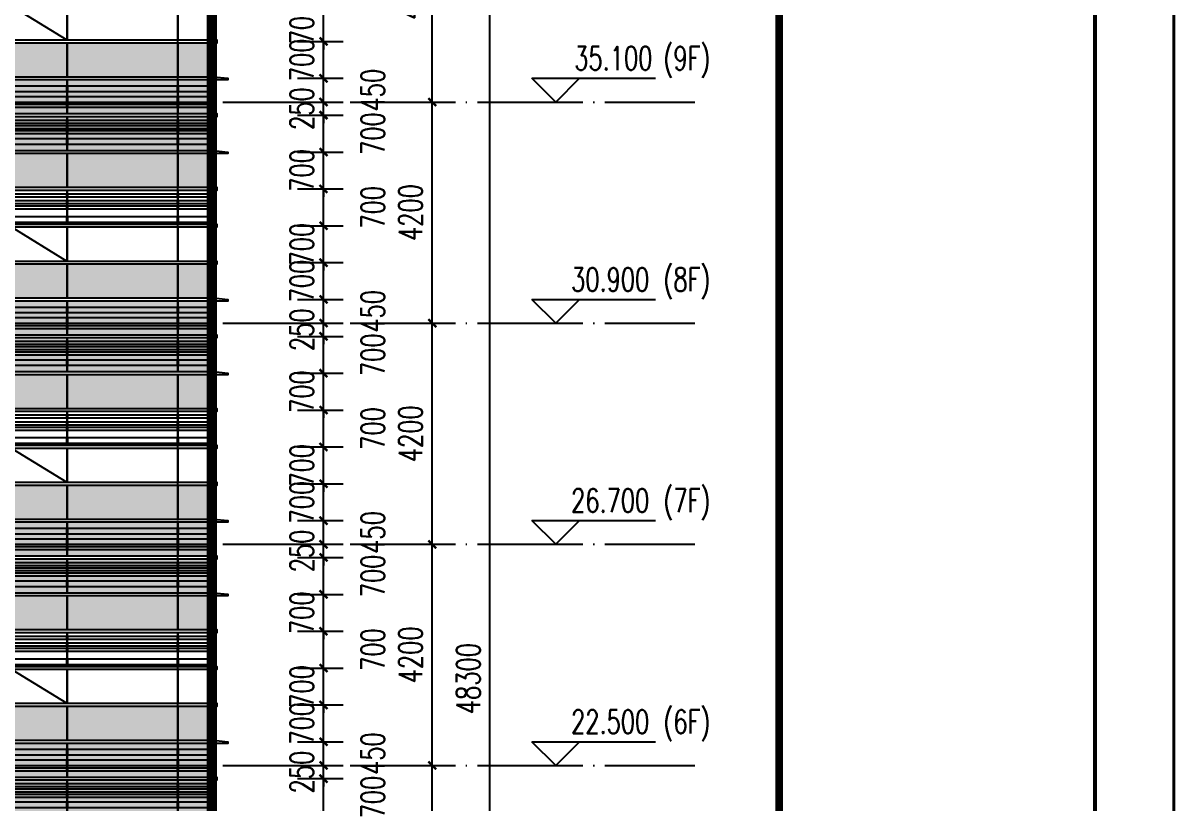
# Model space of a CAD drawing. Header units: millimetres. Extents: x 708158 to 1984082, y -168213 to -53.
# Drawn here: x 812445 to 834308, y -64169 to -49357 of the extents above; entities that cross this region are included whole.
import ezdxf

# ---------------------------------------------------------------- set-up
doc = ezdxf.new("R2010")
doc.units = ezdxf.units.MM
doc.header["$LTSCALE"] = 1000
doc.linetypes.add('DOTE', pattern=[2.42, 2, -0.2, 0.02, -0.2])
doc.layers.get('0').update_dxf_attribs({"color": 8})
for name, color, linetype in [('A-AXIS', 1, 'DOTE'), ('A-看线', 63, 'Continuous'), ('DIM_ELEV', 3, 'Continuous'), ('DOTE', 1, 'DOTE'), ('PUB_DIM', 3, 'Continuous'), ('PUB_TEXT', 7, 'Continuous'), ('WINDOW', 4, 'Continuous'), ('立面加粗', 5, 'Continuous'), ('立面填充线2 穿孔板', 105, 'Continuous'), ('立面窗户线', 21, 'Continuous')]:
    doc.layers.add(name, color=color, linetype=linetype)
doc.layers.add('图框', color=4, linetype='Continuous', lineweight=35)
doc.styles.add('_TCH_DIM', font='SIMPLEX', dxfattribs={"bigfont": 'GBCBIG'})
doc.styles.add('_TCH_DIM_T3', font='SIMPLEX', dxfattribs={"width": 0.705882, "bigfont": 'GBCBIG'})
doc.dimstyles.new('_TCH_ARCH&&150', dxfattribs={"dimtxt": 446.25, "dimasz": 150, "dimexe": 375, "dimexo": 450, "dimgap": 189.375, "dimtad": 1, "dimdec": 0, "dimzin": 0, "dimdsep": 46, "dimtxsty": '_TCH_DIM_T3', "dimblk": 'ARCHTICK', "dimcen": 0.09, "dimclrt": 7, "dimazin": 2, "dimtfac": 1, "dimtdec": 0, "dimtix": 1, "dimtmove": 2, "dimatfit": 3, "dimfxl": 1, "dimtolj": 1, "dimtzin": 0, "dimarcsym": 0})

# ---------------------------------------------------------------- blocks, each defined once
blk = doc.blocks.new('A$C24AE1B25')
at = {"layer": '立面窗户线'}
blk.add_lwpolyline([(46850, 30), (0, 30), (-30, 30), (-300, 0), (-300, -30), (0, -30), (46850, -30)], dxfattribs=at)
blk = doc.blocks.new('A$C05264923')
at = {"layer": '立面窗户线'}
blk.add_lwpolyline([(46850, 30), (0, 30), (-90, 30), (-90, -30), (0, -30), (46850, -30)], dxfattribs=at)
blk = doc.blocks.new('A$C03EC34EA')
at = {"layer": 'A-看线'}
for points in [[(5, -40), (645, -40), (645, -140), (5, -140)], [(5, -240), (645, -240), (645, -340), (5, -340)], [(5, -390), (645, -390), (645, -440), (5, -440)], [(5, -690), (645, -690), (645, -740), (5, -740)], [(5, -790), (645, -790), (645, -840), (5, -840)], [(5, -890), (645, -890), (645, -940), (5, -940)], [(5, -1040), (645, -1040), (645, -1140), (5, -1140)]]:
    blk.add_lwpolyline(points, close=True, dxfattribs=at)
at = {"layer": 'WINDOW'}
for points in [[(-5, 80), (5, 80), (5, -560), (-5, -560)], [(645, 80), (655, 80), (655, -560), (645, -560)], [(-5, -620), (5, -620), (5, -1260), (-5, -1260)], [(645, -620), (655, -620), (655, -1260), (645, -1260)]]:
    blk.add_lwpolyline(points, close=True, dxfattribs=at)
blk = doc.blocks.new('A$C2A3A27BA')
at = {"layer": 'A-看线'}
for points in [[(0, -40), (2090, -40), (2090, -140), (0, -140)], [(2100, -40), (4190, -40), (4190, -140), (2100, -140)], [(4200, -40), (6290, -40), (6290, -140), (4200, -140)], [(6300, -40), (8390, -40), (8390, -140), (6300, -140)], [(0, -240), (2090, -240), (2090, -340), (0, -340)], [(0, -390), (2090, -390), (2090, -440), (0, -440)], [(2100, -240), (4190, -240), (4190, -340), (2100, -340)], [(2100, -390), (4190, -390), (4190, -440), (2100, -440)], [(4200, -240), (6290, -240), (6290, -340), (4200, -340)], [(4200, -390), (6290, -390), (6290, -440), (4200, -440)], [(6300, -240), (8390, -240), (8390, -340), (6300, -340)], [(6300, -390), (8390, -390), (8390, -440), (6300, -440)], [(0, -690), (2090, -690), (2090, -740), (0, -740)], [(0, -790), (2090, -790), (2090, -840), (0, -840)], [(2100, -690), (4190, -690), (4190, -740), (2100, -740)], [(2100, -790), (4190, -790), (4190, -840), (2100, -840)], [(4200, -690), (6290, -690), (6290, -740), (4200, -740)], [(4200, -790), (6290, -790), (6290, -840), (4200, -840)], [(6300, -690), (8390, -690), (8390, -740), (6300, -740)], [(6300, -790), (8390, -790), (8390, -840), (6300, -840)], [(0, -890), (2090, -890), (2090, -940), (0, -940)], [(0, -1040), (2090, -1040), (2090, -1140), (0, -1140)], [(2100, -890), (4190, -890), (4190, -940), (2100, -940)], [(2100, -1040), (4190, -1040), (4190, -1140), (2100, -1140)], [(4200, -890), (6290, -890), (6290, -940), (4200, -940)], [(4200, -1040), (6290, -1040), (6290, -1140), (4200, -1140)], [(6300, -890), (8390, -890), (8390, -940), (6300, -940)], [(6300, -1040), (8390, -1040), (8390, -1140), (6300, -1140)]]:
    blk.add_lwpolyline(points, close=True, dxfattribs=at)
at = {"layer": 'WINDOW'}
for points in [[(2090, 80), (2100, 80), (2100, -560), (2090, -560)], [(4190, 80), (4200, 80), (4200, -560), (4190, -560)], [(6290, 80), (6300, 80), (6300, -560), (6290, -560)], [(8390, 80), (8400, 80), (8400, -560), (8390, -560)], [(2090, -620), (2100, -620), (2100, -1260), (2090, -1260)], [(4190, -620), (4200, -620), (4200, -1260), (4190, -1260)], [(6290, -620), (6300, -620), (6300, -1260), (6290, -1260)], [(8390, -620), (8400, -620), (8400, -1260), (8390, -1260)]]:
    blk.add_lwpolyline(points, close=True, dxfattribs=at)
blk = doc.blocks.new('A$C090C4F04')
at = {"layer": '立面填充线2 穿孔板'}
for points in [[(5, 420), (46845, 420), (46845, -220), (5, -220)], [(5, -280), (46845, -280), (46845, -920), (5, -920)]]:
    blk.add_hatch(color=256, dxfattribs=at).paths.add_polyline_path(points)
at = {"layer": 'A-看线'}
for points in [[(5, 420), (46845, 420), (46845, -220), (5, -220)], [(5, -280), (46845, -280), (46845, -920), (5, -920)]]:
    blk.add_lwpolyline(points, close=True, dxfattribs=at)
at = {"layer": 'WINDOW'}
for name, p in [('A$C03EC34EA', (0, 340)), ('A$C2A3A27BA', (655, 340)), ('A$C05264923', (0, -250))]:
    blk.add_blockref(name, p, dxfattribs=at)
at = {"layer": '立面窗户线'}
blk.add_blockref('A$C24AE1B25', (0, 450), dxfattribs=at)
blk = doc.blocks.new('A$C646C2EE2')
at = {"layer": 'A-看线'}
for points in [[(0, -70), (2090, -70), (2090, -120), (0, -120)], [(0, -200), (2090, -200), (2090, -250), (0, -250)], [(2100, -70), (4190, -70), (4190, -120), (2100, -120)], [(2100, -200), (4190, -200), (4190, -250), (2100, -250)], [(4200, -70), (6290, -70), (6290, -120), (4200, -120)], [(4200, -200), (6290, -200), (6290, -250), (4200, -250)], [(6300, -70), (8390, -70), (8390, -120), (6300, -120)], [(6300, -200), (8390, -200), (8390, -250), (6300, -250)], [(0, -300), (2090, -300), (2090, -350), (0, -350)], [(2100, -300), (4190, -300), (4190, -350), (2100, -350)], [(4200, -300), (6290, -300), (6290, -350), (4200, -350)], [(6300, -300), (8390, -300), (8390, -350), (6300, -350)], [(0, -500), (2090, -500), (2090, -600), (0, -600)], [(2100, -500), (4190, -500), (4190, -600), (2100, -600)], [(4200, -500), (6290, -500), (6290, -600), (4200, -600)], [(6300, -500), (8390, -500), (8390, -600), (6300, -600)]]:
    blk.add_lwpolyline(points, close=True, dxfattribs=at)
at = {"layer": 'WINDOW'}
for points in [[(2090, 0), (2100, 0), (2100, -640), (2090, -640)], [(4190, 0), (4200, 0), (4200, -640), (4190, -640)], [(6290, 0), (6300, 0), (6300, -640), (6290, -640)], [(8390, 0), (8400, 0), (8400, -640), (8390, -640)]]:
    blk.add_lwpolyline(points, close=True, dxfattribs=at)
blk = doc.blocks.new('A$C4AFF7EBF')
at = {"layer": 'A-看线'}
for points in [[(5, -70), (645, -70), (645, -120), (5, -120)], [(5, -200), (645, -200), (645, -250), (5, -250)], [(5, -300), (645, -300), (645, -350), (5, -350)], [(5, -500), (645, -500), (645, -600), (5, -600)]]:
    blk.add_lwpolyline(points, close=True, dxfattribs=at)
at = {"layer": 'WINDOW'}
for points in [[(-5, 0), (5, 0), (5, -640), (-5, -640)], [(645, 0), (655, 0), (655, -640), (645, -640)]]:
    blk.add_lwpolyline(points, close=True, dxfattribs=at)
blk = doc.blocks.new('A$C4BD9167B')
at = {"layer": 'WINDOW'}
for points in [[(-5, 0), (5, 0), (5, -640), (-5, -640)], [(645, 0), (655, 0), (655, -640), (645, -640)], [(-5, -1400), (5, -1400), (5, -2040), (-5, -2040)], [(645, -1400), (655, -1400), (655, -2040), (645, -2040)], [(-5, -2100), (5, -2100), (5, -2740), (-5, -2740)], [(645, -2100), (655, -2100), (655, -2740), (645, -2740)]]:
    blk.add_lwpolyline(points, close=True, dxfattribs=at)
blk = doc.blocks.new('A$C59A864C1')
at = {"layer": 'WINDOW'}
for points in [[(2090, 0), (2100, 0), (2100, -640), (2090, -640)], [(4190, 0), (4200, 0), (4200, -640), (4190, -640)], [(6290, 0), (6300, 0), (6300, -640), (6290, -640)], [(8390, 0), (8400, 0), (8400, -640), (8390, -640)], [(2090, -1400), (2100, -1400), (2100, -2040), (2090, -2040)], [(4190, -1400), (4200, -1400), (4200, -2040), (4190, -2040)], [(6290, -1400), (6300, -1400), (6300, -2040), (6290, -2040)], [(8390, -1400), (8400, -1400), (8400, -2040), (8390, -2040)], [(2090, -2100), (2100, -2100), (2100, -2740), (2090, -2740)], [(4190, -2100), (4200, -2100), (4200, -2740), (4190, -2740)], [(6290, -2100), (6300, -2100), (6300, -2740), (6290, -2740)], [(8390, -2100), (8400, -2100), (8400, -2740), (8390, -2740)]]:
    blk.add_lwpolyline(points, close=True, dxfattribs=at)
blk.add_lwpolyline([(4190, -2040), (3145, -1400), (2100, -2040)], dxfattribs=at)
blk = doc.blocks.new('A$C22B71AAA')
at = {"layer": '立面填充线2 穿孔板'}
for points in [[(5, 420), (46845, 420), (46845, -220), (5, -220)], [(5, -280), (46845, -280), (46845, -920), (5, -920)], [(5, -980), (9045, -980), (9045, -1620), (5, -1620)], [(5, -3080), (9045, -3080), (9045, -3720), (5, -3720)]]:
    blk.add_hatch(color=256, dxfattribs=at).paths.add_polyline_path(points)
at = {"layer": 'A-看线'}
for points in [[(5, 420), (46845, 420), (46845, -220), (5, -220)], [(5, -280), (46845, -280), (46845, -920), (5, -920)], [(5, -980), (9045, -980), (9045, -1620), (5, -1620)], [(5, -1680), (46845, -1680), (46845, -2320), (5, -2320)], [(5, -3080), (9045, -3080), (9045, -3720), (5, -3720)]]:
    blk.add_lwpolyline(points, close=True, dxfattribs=at)
at = {"layer": 'WINDOW'}
for name, p in [('A$C03EC34EA', (0, 340)), ('A$C2A3A27BA', (655, 340)), ('A$C05264923', (0, -250)), ('A$C4BD9167B', (0, -980)), ('A$C59A864C1', (655, -980)), ('A$C05264923', (0, -1650)), ('A$C4AFF7EBF', (0, -1680)), ('A$C646C2EE2', (655, -1680)), ('A$C05264923', (0, -2350)), ('A$C05264923', (0, -3050))]:
    blk.add_blockref(name, p, dxfattribs=at)
at = {"layer": '立面窗户线'}
for p in [(0, 450), (0, -950)]:
    blk.add_blockref('A$C24AE1B25', p, dxfattribs=at)
blk = doc.blocks.new('A$C998f5811')
at = {"layer": '图框', "color": 4}
for p, q in [((-126150, 89100), (-126150, 0)), ((0, 0), (0, 89100))]:
    blk.add_line(p, q, dxfattribs=at)
at = {"layer": '图框', "const_width": 150}
blk.add_lwpolyline([(-7500, 87600), (-7500, 1500)], dxfattribs=at)
at = {"layer": '图框', "color": 4, "const_width": 74.2}
blk.add_lwpolyline([(-122400, 1500), (-1500, 1500), (-1500, 87600), (-122400, 87600)], close=True, dxfattribs=at)
blk = doc.blocks.new('_ArchTick')
at = {"color": 0, "linetype": 'ByBlock', "const_width": 0.3}
blk.add_lwpolyline([(-0.5, -0.5), (0.5, 0.5)], dxfattribs=at)
blk = doc.blocks.new('*D119')
at = {"layer": 'Defpoints', "color": 0, "transparency": 16777216}
for p in [(817206, -63707), (818153, -63707), (817206, -64407)]:
    blk.add_point(p, dxfattribs=at)
at = {"layer": 'PUB_DIM', "color": 0, "lineweight": -2, "transparency": 16777216}
for p, q in [((817656, -63707), (818528, -63707)), ((818153, -64407), (818153, -63707)), ((817656, -64407), (818528, -64407))]:
    blk.add_line(p, q, dxfattribs=at)
at = {"layer": 'PUB_DIM', "color": 0, "lineweight": -2, "transparency": 16777216, "xscale": 150, "yscale": 150, "zscale": 150}
for p, rotation in [((818153, -63707), 90), ((818153, -64407), 270)]:
    blk.add_blockref('_ArchTick', p, dxfattribs=dict(at, rotation=rotation))
at = {"layer": 'PUB_DIM', "color": 7, "transparency": 16777216, "insert": (819091, -64057), "char_height": 446.2, "attachment_point": 5, "rotation": 90, "style": '_TCH_DIM_T3'}
blk.add_mtext('\\A1;700', dxfattribs=at)
blk = doc.blocks.new('*D120')
at = {"layer": 'Defpoints', "color": 0, "transparency": 16777216}
for p in [(817206, -63457), (818153, -63457), (817206, -63707)]:
    blk.add_point(p, dxfattribs=at)
at = {"layer": 'PUB_DIM', "color": 0, "lineweight": -2, "transparency": 16777216}
for p, q in [((818153, -63457), (818153, -63307)), ((817656, -63457), (818528, -63457)), ((818153, -63707), (818153, -63457)), ((817656, -63707), (818528, -63707)), ((818153, -63707), (818153, -63857))]:
    blk.add_line(p, q, dxfattribs=at)
at = {"layer": 'PUB_DIM', "color": 0, "lineweight": -2, "transparency": 16777216, "xscale": 150, "yscale": 150, "zscale": 150}
for p, rotation in [((818153, -63457), 270), ((818153, -63707), 90)]:
    blk.add_blockref('_ArchTick', p, dxfattribs=dict(at, rotation=rotation))
at = {"layer": 'PUB_DIM', "color": 7, "transparency": 16777216, "insert": (817741, -63582), "char_height": 446.2, "attachment_point": 5, "rotation": 90, "style": '_TCH_DIM_T3'}
blk.add_mtext('\\A1;250', dxfattribs=at)
blk = doc.blocks.new('*D121')
at = {"layer": 'Defpoints', "color": 0, "transparency": 16777216}
for p in [(817206, -63007), (818153, -63007), (817206, -63457)]:
    blk.add_point(p, dxfattribs=at)
at = {"layer": 'PUB_DIM', "color": 0, "lineweight": -2, "transparency": 16777216}
for p, q in [((817656, -63007), (818528, -63007)), ((818153, -63457), (818153, -63007)), ((817656, -63457), (818528, -63457))]:
    blk.add_line(p, q, dxfattribs=at)
at = {"layer": 'PUB_DIM', "color": 0, "lineweight": -2, "transparency": 16777216, "xscale": 150, "yscale": 150, "zscale": 150}
for p, rotation in [((818153, -63007), 90), ((818153, -63457), 270)]:
    blk.add_blockref('_ArchTick', p, dxfattribs=dict(at, rotation=rotation))
at = {"layer": 'PUB_DIM', "color": 7, "transparency": 16777216, "insert": (819091, -63232), "char_height": 446.2, "attachment_point": 5, "rotation": 90, "style": '_TCH_DIM_T3'}
blk.add_mtext('\\A1;450', dxfattribs=at)
blk = doc.blocks.new('*D122')
at = {"layer": 'Defpoints', "color": 0, "transparency": 16777216}
for p in [(817206, -62307), (818153, -62307), (817206, -63007)]:
    blk.add_point(p, dxfattribs=at)
at = {"layer": 'PUB_DIM', "color": 0, "lineweight": -2, "transparency": 16777216}
for p, q in [((817656, -62307), (818528, -62307)), ((818153, -63007), (818153, -62307)), ((817656, -63007), (818528, -63007))]:
    blk.add_line(p, q, dxfattribs=at)
at = {"layer": 'PUB_DIM', "color": 0, "lineweight": -2, "transparency": 16777216, "xscale": 150, "yscale": 150, "zscale": 150}
for p, rotation in [((818153, -62307), 90), ((818153, -63007), 270)]:
    blk.add_blockref('_ArchTick', p, dxfattribs=dict(at, rotation=rotation))
at = {"layer": 'PUB_DIM', "color": 7, "transparency": 16777216, "insert": (817741, -62657), "char_height": 446.2, "attachment_point": 5, "rotation": 90, "style": '_TCH_DIM_T3'}
blk.add_mtext('\\A1;700', dxfattribs=at)
blk = doc.blocks.new('*D123')
at = {"layer": 'Defpoints', "color": 0, "transparency": 16777216}
for p in [(817206, -61607), (818153, -61607), (817206, -62307)]:
    blk.add_point(p, dxfattribs=at)
at = {"layer": 'PUB_DIM', "color": 0, "lineweight": -2, "transparency": 16777216}
for p, q in [((817656, -61607), (818528, -61607)), ((818153, -61607), (818153, -61457)), ((818153, -62307), (818153, -61607)), ((817656, -62307), (818528, -62307)), ((818153, -62307), (818153, -62457))]:
    blk.add_line(p, q, dxfattribs=at)
at = {"layer": 'PUB_DIM', "color": 0, "lineweight": -2, "transparency": 16777216, "xscale": 150, "yscale": 150, "zscale": 150}
for p, rotation in [((818153, -61607), 270), ((818153, -62307), 90)]:
    blk.add_blockref('_ArchTick', p, dxfattribs=dict(at, rotation=rotation))
at = {"layer": 'PUB_DIM', "color": 7, "transparency": 16777216, "insert": (817741, -61957), "char_height": 446.2, "attachment_point": 5, "rotation": 90, "style": '_TCH_DIM_T3'}
blk.add_mtext('\\A1;700', dxfattribs=at)
blk = doc.blocks.new('*D124')
at = {"layer": 'Defpoints', "color": 0, "transparency": 16777216}
for p in [(817206, -60907), (818153, -60907), (817206, -61607)]:
    blk.add_point(p, dxfattribs=at)
at = {"layer": 'PUB_DIM', "color": 0, "lineweight": -2, "transparency": 16777216}
for p, q in [((817656, -60907), (818528, -60907)), ((818153, -61607), (818153, -60907)), ((817656, -61607), (818528, -61607))]:
    blk.add_line(p, q, dxfattribs=at)
at = {"layer": 'PUB_DIM', "color": 0, "lineweight": -2, "transparency": 16777216, "xscale": 150, "yscale": 150, "zscale": 150}
for p, rotation in [((818153, -60907), 90), ((818153, -61607), 270)]:
    blk.add_blockref('_ArchTick', p, dxfattribs=dict(at, rotation=rotation))
at = {"layer": 'PUB_DIM', "color": 7, "transparency": 16777216, "insert": (819091, -61257), "char_height": 446.2, "attachment_point": 5, "rotation": 90, "style": '_TCH_DIM_T3'}
blk.add_mtext('\\A1;700', dxfattribs=at)
blk = doc.blocks.new('*D125')
at = {"layer": 'Defpoints', "color": 0, "transparency": 16777216}
for p in [(817206, -60207), (818153, -60207), (817206, -60907)]:
    blk.add_point(p, dxfattribs=at)
at = {"layer": 'PUB_DIM', "color": 0, "lineweight": -2, "transparency": 16777216}
for p, q in [((818153, -60207), (818153, -60057)), ((817656, -60207), (818528, -60207)), ((818153, -60907), (818153, -60207)), ((817656, -60907), (818528, -60907)), ((818153, -60907), (818153, -61057))]:
    blk.add_line(p, q, dxfattribs=at)
at = {"layer": 'PUB_DIM', "color": 0, "lineweight": -2, "transparency": 16777216, "xscale": 150, "yscale": 150, "zscale": 150}
for p, rotation in [((818153, -60207), 270), ((818153, -60907), 90)]:
    blk.add_blockref('_ArchTick', p, dxfattribs=dict(at, rotation=rotation))
at = {"layer": 'PUB_DIM', "color": 7, "transparency": 16777216, "insert": (817741, -60557), "char_height": 446.2, "attachment_point": 5, "rotation": 90, "style": '_TCH_DIM_T3'}
blk.add_mtext('\\A1;700', dxfattribs=at)
blk = doc.blocks.new('*D126')
at = {"layer": 'Defpoints', "color": 0, "transparency": 16777216}
for p in [(817206, -59507), (818153, -59507), (817206, -60207)]:
    blk.add_point(p, dxfattribs=at)
at = {"layer": 'PUB_DIM', "color": 0, "lineweight": -2, "transparency": 16777216}
for p, q in [((817656, -59507), (818528, -59507)), ((818153, -60207), (818153, -59507)), ((817656, -60207), (818528, -60207))]:
    blk.add_line(p, q, dxfattribs=at)
at = {"layer": 'PUB_DIM', "color": 0, "lineweight": -2, "transparency": 16777216, "xscale": 150, "yscale": 150, "zscale": 150}
for p, rotation in [((818153, -59507), 90), ((818153, -60207), 270)]:
    blk.add_blockref('_ArchTick', p, dxfattribs=dict(at, rotation=rotation))
at = {"layer": 'PUB_DIM', "color": 7, "transparency": 16777216, "insert": (819091, -59857), "char_height": 446.2, "attachment_point": 5, "rotation": 90, "style": '_TCH_DIM_T3'}
blk.add_mtext('\\A1;700', dxfattribs=at)
blk = doc.blocks.new('*D127')
at = {"layer": 'Defpoints', "color": 0, "transparency": 16777216}
for p in [(817206, -59257), (818153, -59257), (817206, -59507)]:
    blk.add_point(p, dxfattribs=at)
at = {"layer": 'PUB_DIM', "color": 0, "lineweight": -2, "transparency": 16777216}
for p, q in [((818153, -59257), (818153, -59107)), ((817656, -59257), (818528, -59257)), ((818153, -59507), (818153, -59257)), ((817656, -59507), (818528, -59507)), ((818153, -59507), (818153, -59657))]:
    blk.add_line(p, q, dxfattribs=at)
at = {"layer": 'PUB_DIM', "color": 0, "lineweight": -2, "transparency": 16777216, "xscale": 150, "yscale": 150, "zscale": 150}
for p, rotation in [((818153, -59257), 270), ((818153, -59507), 90)]:
    blk.add_blockref('_ArchTick', p, dxfattribs=dict(at, rotation=rotation))
at = {"layer": 'PUB_DIM', "color": 7, "transparency": 16777216, "insert": (817741, -59382), "char_height": 446.2, "attachment_point": 5, "rotation": 90, "style": '_TCH_DIM_T3'}
blk.add_mtext('\\A1;250', dxfattribs=at)
blk = doc.blocks.new('*D128')
at = {"layer": 'Defpoints', "color": 0, "transparency": 16777216}
for p in [(817206, -58807), (818153, -58807), (817206, -59257)]:
    blk.add_point(p, dxfattribs=at)
at = {"layer": 'PUB_DIM', "color": 0, "lineweight": -2, "transparency": 16777216}
for p, q in [((817656, -58807), (818528, -58807)), ((818153, -59257), (818153, -58807)), ((817656, -59257), (818528, -59257))]:
    blk.add_line(p, q, dxfattribs=at)
at = {"layer": 'PUB_DIM', "color": 0, "lineweight": -2, "transparency": 16777216, "xscale": 150, "yscale": 150, "zscale": 150}
for p, rotation in [((818153, -58807), 90), ((818153, -59257), 270)]:
    blk.add_blockref('_ArchTick', p, dxfattribs=dict(at, rotation=rotation))
at = {"layer": 'PUB_DIM', "color": 7, "transparency": 16777216, "insert": (819091, -59032), "char_height": 446.2, "attachment_point": 5, "rotation": 90, "style": '_TCH_DIM_T3'}
blk.add_mtext('\\A1;450', dxfattribs=at)
blk = doc.blocks.new('*D129')
at = {"layer": 'Defpoints', "color": 0, "transparency": 16777216}
for p in [(817206, -58107), (818153, -58107), (817206, -58807)]:
    blk.add_point(p, dxfattribs=at)
at = {"layer": 'PUB_DIM', "color": 0, "lineweight": -2, "transparency": 16777216}
for p, q in [((817656, -58107), (818528, -58107)), ((818153, -58807), (818153, -58107)), ((817656, -58807), (818528, -58807))]:
    blk.add_line(p, q, dxfattribs=at)
at = {"layer": 'PUB_DIM', "color": 0, "lineweight": -2, "transparency": 16777216, "xscale": 150, "yscale": 150, "zscale": 150}
for p, rotation in [((818153, -58107), 90), ((818153, -58807), 270)]:
    blk.add_blockref('_ArchTick', p, dxfattribs=dict(at, rotation=rotation))
at = {"layer": 'PUB_DIM', "color": 7, "transparency": 16777216, "insert": (817741, -58457), "char_height": 446.2, "attachment_point": 5, "rotation": 90, "style": '_TCH_DIM_T3'}
blk.add_mtext('\\A1;700', dxfattribs=at)
blk = doc.blocks.new('*D130')
at = {"layer": 'Defpoints', "color": 0, "transparency": 16777216}
for p in [(817206, -57407), (818153, -57407), (817206, -58107)]:
    blk.add_point(p, dxfattribs=at)
at = {"layer": 'PUB_DIM', "color": 0, "lineweight": -2, "transparency": 16777216}
for p, q in [((818153, -57407), (818153, -57257)), ((817656, -57407), (818528, -57407)), ((818153, -58107), (818153, -57407)), ((817656, -58107), (818528, -58107)), ((818153, -58107), (818153, -58257))]:
    blk.add_line(p, q, dxfattribs=at)
at = {"layer": 'PUB_DIM', "color": 0, "lineweight": -2, "transparency": 16777216, "xscale": 150, "yscale": 150, "zscale": 150}
for p, rotation in [((818153, -57407), 270), ((818153, -58107), 90)]:
    blk.add_blockref('_ArchTick', p, dxfattribs=dict(at, rotation=rotation))
at = {"layer": 'PUB_DIM', "color": 7, "transparency": 16777216, "insert": (817741, -57757), "char_height": 446.2, "attachment_point": 5, "rotation": 90, "style": '_TCH_DIM_T3'}
blk.add_mtext('\\A1;700', dxfattribs=at)
blk = doc.blocks.new('*D131')
at = {"layer": 'Defpoints', "color": 0, "transparency": 16777216}
for p in [(817206, -56707), (818153, -56707), (817206, -57407)]:
    blk.add_point(p, dxfattribs=at)
at = {"layer": 'PUB_DIM', "color": 0, "lineweight": -2, "transparency": 16777216}
for p, q in [((817656, -56707), (818528, -56707)), ((818153, -57407), (818153, -56707)), ((817656, -57407), (818528, -57407))]:
    blk.add_line(p, q, dxfattribs=at)
at = {"layer": 'PUB_DIM', "color": 0, "lineweight": -2, "transparency": 16777216, "xscale": 150, "yscale": 150, "zscale": 150}
for p, rotation in [((818153, -56707), 90), ((818153, -57407), 270)]:
    blk.add_blockref('_ArchTick', p, dxfattribs=dict(at, rotation=rotation))
at = {"layer": 'PUB_DIM', "color": 7, "transparency": 16777216, "insert": (819091, -57057), "char_height": 446.2, "attachment_point": 5, "rotation": 90, "style": '_TCH_DIM_T3'}
blk.add_mtext('\\A1;700', dxfattribs=at)
blk = doc.blocks.new('*D132')
at = {"layer": 'Defpoints', "color": 0, "transparency": 16777216}
for p in [(817206, -56007), (818153, -56007), (817206, -56707)]:
    blk.add_point(p, dxfattribs=at)
at = {"layer": 'PUB_DIM', "color": 0, "lineweight": -2, "transparency": 16777216}
for p, q in [((818153, -56007), (818153, -55857)), ((817656, -56007), (818528, -56007)), ((818153, -56707), (818153, -56007)), ((817656, -56707), (818528, -56707)), ((818153, -56707), (818153, -56857))]:
    blk.add_line(p, q, dxfattribs=at)
at = {"layer": 'PUB_DIM', "color": 0, "lineweight": -2, "transparency": 16777216, "xscale": 150, "yscale": 150, "zscale": 150}
for p, rotation in [((818153, -56007), 270), ((818153, -56707), 90)]:
    blk.add_blockref('_ArchTick', p, dxfattribs=dict(at, rotation=rotation))
at = {"layer": 'PUB_DIM', "color": 7, "transparency": 16777216, "insert": (817741, -56357), "char_height": 446.2, "attachment_point": 5, "rotation": 90, "style": '_TCH_DIM_T3'}
blk.add_mtext('\\A1;700', dxfattribs=at)
blk = doc.blocks.new('*D133')
at = {"layer": 'Defpoints', "color": 0, "transparency": 16777216}
for p in [(817206, -55307), (818153, -55307), (817206, -56007)]:
    blk.add_point(p, dxfattribs=at)
at = {"layer": 'PUB_DIM', "color": 0, "lineweight": -2, "transparency": 16777216}
for p, q in [((817656, -55307), (818528, -55307)), ((818153, -56007), (818153, -55307)), ((817656, -56007), (818528, -56007))]:
    blk.add_line(p, q, dxfattribs=at)
at = {"layer": 'PUB_DIM', "color": 0, "lineweight": -2, "transparency": 16777216, "xscale": 150, "yscale": 150, "zscale": 150}
for p, rotation in [((818153, -55307), 90), ((818153, -56007), 270)]:
    blk.add_blockref('_ArchTick', p, dxfattribs=dict(at, rotation=rotation))
at = {"layer": 'PUB_DIM', "color": 7, "transparency": 16777216, "insert": (819091, -55657), "char_height": 446.2, "attachment_point": 5, "rotation": 90, "style": '_TCH_DIM_T3'}
blk.add_mtext('\\A1;700', dxfattribs=at)
blk = doc.blocks.new('*D134')
at = {"layer": 'Defpoints', "color": 0, "transparency": 16777216}
for p in [(817206, -55057), (818153, -55057), (817206, -55307)]:
    blk.add_point(p, dxfattribs=at)
at = {"layer": 'PUB_DIM', "color": 0, "lineweight": -2, "transparency": 16777216}
for p, q in [((817656, -55057), (818528, -55057)), ((818153, -55057), (818153, -54907)), ((818153, -55307), (818153, -55057)), ((817656, -55307), (818528, -55307)), ((818153, -55307), (818153, -55457))]:
    blk.add_line(p, q, dxfattribs=at)
at = {"layer": 'PUB_DIM', "color": 0, "lineweight": -2, "transparency": 16777216, "xscale": 150, "yscale": 150, "zscale": 150}
for p, rotation in [((818153, -55057), 270), ((818153, -55307), 90)]:
    blk.add_blockref('_ArchTick', p, dxfattribs=dict(at, rotation=rotation))
at = {"layer": 'PUB_DIM', "color": 7, "transparency": 16777216, "insert": (817741, -55182), "char_height": 446.2, "attachment_point": 5, "rotation": 90, "style": '_TCH_DIM_T3'}
blk.add_mtext('\\A1;250', dxfattribs=at)
blk = doc.blocks.new('*D135')
at = {"layer": 'Defpoints', "color": 0, "transparency": 16777216}
for p in [(817206, -54607), (818153, -54607), (817206, -55057)]:
    blk.add_point(p, dxfattribs=at)
at = {"layer": 'PUB_DIM', "color": 0, "lineweight": -2, "transparency": 16777216}
for p, q in [((817656, -54607), (818528, -54607)), ((818153, -55057), (818153, -54607)), ((817656, -55057), (818528, -55057))]:
    blk.add_line(p, q, dxfattribs=at)
at = {"layer": 'PUB_DIM', "color": 0, "lineweight": -2, "transparency": 16777216, "xscale": 150, "yscale": 150, "zscale": 150}
for p, rotation in [((818153, -54607), 90), ((818153, -55057), 270)]:
    blk.add_blockref('_ArchTick', p, dxfattribs=dict(at, rotation=rotation))
at = {"layer": 'PUB_DIM', "color": 7, "transparency": 16777216, "insert": (819091, -54832), "char_height": 446.2, "attachment_point": 5, "rotation": 90, "style": '_TCH_DIM_T3'}
blk.add_mtext('\\A1;450', dxfattribs=at)
blk = doc.blocks.new('*D136')
at = {"layer": 'Defpoints', "color": 0, "transparency": 16777216}
for p in [(817206, -53907), (818153, -53907), (817206, -54607)]:
    blk.add_point(p, dxfattribs=at)
at = {"layer": 'PUB_DIM', "color": 0, "lineweight": -2, "transparency": 16777216}
for p, q in [((817656, -53907), (818528, -53907)), ((818153, -54607), (818153, -53907)), ((817656, -54607), (818528, -54607))]:
    blk.add_line(p, q, dxfattribs=at)
at = {"layer": 'PUB_DIM', "color": 0, "lineweight": -2, "transparency": 16777216, "xscale": 150, "yscale": 150, "zscale": 150}
for p, rotation in [((818153, -53907), 90), ((818153, -54607), 270)]:
    blk.add_blockref('_ArchTick', p, dxfattribs=dict(at, rotation=rotation))
at = {"layer": 'PUB_DIM', "color": 7, "transparency": 16777216, "insert": (817741, -54257), "char_height": 446.2, "attachment_point": 5, "rotation": 90, "style": '_TCH_DIM_T3'}
blk.add_mtext('\\A1;700', dxfattribs=at)
blk = doc.blocks.new('*D137')
at = {"layer": 'Defpoints', "color": 0, "transparency": 16777216}
for p in [(817206, -53207), (818153, -53207), (817206, -53907)]:
    blk.add_point(p, dxfattribs=at)
at = {"layer": 'PUB_DIM', "color": 0, "lineweight": -2, "transparency": 16777216}
for p, q in [((818153, -53207), (818153, -53057)), ((817656, -53207), (818528, -53207)), ((818153, -53907), (818153, -53207)), ((817656, -53907), (818528, -53907)), ((818153, -53907), (818153, -54057))]:
    blk.add_line(p, q, dxfattribs=at)
at = {"layer": 'PUB_DIM', "color": 0, "lineweight": -2, "transparency": 16777216, "xscale": 150, "yscale": 150, "zscale": 150}
for p, rotation in [((818153, -53207), 270), ((818153, -53907), 90)]:
    blk.add_blockref('_ArchTick', p, dxfattribs=dict(at, rotation=rotation))
at = {"layer": 'PUB_DIM', "color": 7, "transparency": 16777216, "insert": (817741, -53557), "char_height": 446.2, "attachment_point": 5, "rotation": 90, "style": '_TCH_DIM_T3'}
blk.add_mtext('\\A1;700', dxfattribs=at)
blk = doc.blocks.new('*D138')
at = {"layer": 'Defpoints', "color": 0, "transparency": 16777216}
for p in [(817206, -52507), (818153, -52507), (817206, -53207)]:
    blk.add_point(p, dxfattribs=at)
at = {"layer": 'PUB_DIM', "color": 0, "lineweight": -2, "transparency": 16777216}
for p, q in [((817656, -52507), (818528, -52507)), ((818153, -53207), (818153, -52507)), ((817656, -53207), (818528, -53207))]:
    blk.add_line(p, q, dxfattribs=at)
at = {"layer": 'PUB_DIM', "color": 0, "lineweight": -2, "transparency": 16777216, "xscale": 150, "yscale": 150, "zscale": 150}
for p, rotation in [((818153, -52507), 90), ((818153, -53207), 270)]:
    blk.add_blockref('_ArchTick', p, dxfattribs=dict(at, rotation=rotation))
at = {"layer": 'PUB_DIM', "color": 7, "transparency": 16777216, "insert": (819091, -52857), "char_height": 446.2, "attachment_point": 5, "rotation": 90, "style": '_TCH_DIM_T3'}
blk.add_mtext('\\A1;700', dxfattribs=at)
blk = doc.blocks.new('*D139')
at = {"layer": 'Defpoints', "color": 0, "transparency": 16777216}
for p in [(817206, -51807), (818153, -51807), (817206, -52507)]:
    blk.add_point(p, dxfattribs=at)
at = {"layer": 'PUB_DIM', "color": 0, "lineweight": -2, "transparency": 16777216}
for p, q in [((817656, -51807), (818528, -51807)), ((818153, -51807), (818153, -51657)), ((818153, -52507), (818153, -51807)), ((817656, -52507), (818528, -52507)), ((818153, -52507), (818153, -52657))]:
    blk.add_line(p, q, dxfattribs=at)
at = {"layer": 'PUB_DIM', "color": 0, "lineweight": -2, "transparency": 16777216, "xscale": 150, "yscale": 150, "zscale": 150}
for p, rotation in [((818153, -51807), 270), ((818153, -52507), 90)]:
    blk.add_blockref('_ArchTick', p, dxfattribs=dict(at, rotation=rotation))
at = {"layer": 'PUB_DIM', "color": 7, "transparency": 16777216, "insert": (817741, -52157), "char_height": 446.2, "attachment_point": 5, "rotation": 90, "style": '_TCH_DIM_T3'}
blk.add_mtext('\\A1;700', dxfattribs=at)
blk = doc.blocks.new('*D140')
at = {"layer": 'Defpoints', "color": 0, "transparency": 16777216}
for p in [(817206, -51107), (818153, -51107), (817206, -51807)]:
    blk.add_point(p, dxfattribs=at)
at = {"layer": 'PUB_DIM', "color": 0, "lineweight": -2, "transparency": 16777216}
for p, q in [((817656, -51107), (818528, -51107)), ((818153, -51807), (818153, -51107)), ((817656, -51807), (818528, -51807))]:
    blk.add_line(p, q, dxfattribs=at)
at = {"layer": 'PUB_DIM', "color": 0, "lineweight": -2, "transparency": 16777216, "xscale": 150, "yscale": 150, "zscale": 150}
for p, rotation in [((818153, -51107), 90), ((818153, -51807), 270)]:
    blk.add_blockref('_ArchTick', p, dxfattribs=dict(at, rotation=rotation))
at = {"layer": 'PUB_DIM', "color": 7, "transparency": 16777216, "insert": (819091, -51457), "char_height": 446.2, "attachment_point": 5, "rotation": 90, "style": '_TCH_DIM_T3'}
blk.add_mtext('\\A1;700', dxfattribs=at)
blk = doc.blocks.new('*D141')
at = {"layer": 'Defpoints', "color": 0, "transparency": 16777216}
for p in [(817206, -50857), (818153, -50857), (817206, -51107)]:
    blk.add_point(p, dxfattribs=at)
at = {"layer": 'PUB_DIM', "color": 0, "lineweight": -2, "transparency": 16777216}
for p, q in [((818153, -50857), (818153, -50707)), ((817656, -50857), (818528, -50857)), ((818153, -51107), (818153, -50857)), ((817656, -51107), (818528, -51107)), ((818153, -51107), (818153, -51257))]:
    blk.add_line(p, q, dxfattribs=at)
at = {"layer": 'PUB_DIM', "color": 0, "lineweight": -2, "transparency": 16777216, "xscale": 150, "yscale": 150, "zscale": 150}
for p, rotation in [((818153, -50857), 270), ((818153, -51107), 90)]:
    blk.add_blockref('_ArchTick', p, dxfattribs=dict(at, rotation=rotation))
at = {"layer": 'PUB_DIM', "color": 7, "transparency": 16777216, "insert": (817741, -50982), "char_height": 446.2, "attachment_point": 5, "rotation": 90, "style": '_TCH_DIM_T3'}
blk.add_mtext('\\A1;250', dxfattribs=at)
blk = doc.blocks.new('*D142')
at = {"layer": 'Defpoints', "color": 0, "transparency": 16777216}
for p in [(817206, -50407), (818153, -50407), (817206, -50857)]:
    blk.add_point(p, dxfattribs=at)
at = {"layer": 'PUB_DIM', "color": 0, "lineweight": -2, "transparency": 16777216}
for p, q in [((817656, -50407), (818528, -50407)), ((818153, -50857), (818153, -50407)), ((817656, -50857), (818528, -50857))]:
    blk.add_line(p, q, dxfattribs=at)
at = {"layer": 'PUB_DIM', "color": 0, "lineweight": -2, "transparency": 16777216, "xscale": 150, "yscale": 150, "zscale": 150}
for p, rotation in [((818153, -50407), 90), ((818153, -50857), 270)]:
    blk.add_blockref('_ArchTick', p, dxfattribs=dict(at, rotation=rotation))
at = {"layer": 'PUB_DIM', "color": 7, "transparency": 16777216, "insert": (819091, -50632), "char_height": 446.2, "attachment_point": 5, "rotation": 90, "style": '_TCH_DIM_T3'}
blk.add_mtext('\\A1;450', dxfattribs=at)
blk = doc.blocks.new('*D143')
at = {"layer": 'Defpoints', "color": 0, "transparency": 16777216}
for p in [(817206, -49707), (818153, -49707), (817206, -50407)]:
    blk.add_point(p, dxfattribs=at)
at = {"layer": 'PUB_DIM', "color": 0, "lineweight": -2, "transparency": 16777216}
for p, q in [((817656, -49707), (818528, -49707)), ((818153, -50407), (818153, -49707)), ((817656, -50407), (818528, -50407))]:
    blk.add_line(p, q, dxfattribs=at)
at = {"layer": 'PUB_DIM', "color": 0, "lineweight": -2, "transparency": 16777216, "xscale": 150, "yscale": 150, "zscale": 150}
for p, rotation in [((818153, -49707), 90), ((818153, -50407), 270)]:
    blk.add_blockref('_ArchTick', p, dxfattribs=dict(at, rotation=rotation))
at = {"layer": 'PUB_DIM', "color": 7, "transparency": 16777216, "insert": (817741, -50057), "char_height": 446.2, "attachment_point": 5, "rotation": 90, "style": '_TCH_DIM_T3'}
blk.add_mtext('\\A1;700', dxfattribs=at)
blk = doc.blocks.new('*D144')
at = {"layer": 'Defpoints', "color": 0, "transparency": 16777216}
for p in [(817206, -49007), (818153, -49007), (817206, -49707)]:
    blk.add_point(p, dxfattribs=at)
at = {"layer": 'PUB_DIM', "color": 0, "lineweight": -2, "transparency": 16777216}
for p, q in [((818153, -49007), (818153, -48857)), ((817656, -49007), (818528, -49007)), ((818153, -49707), (818153, -49007)), ((817656, -49707), (818528, -49707)), ((818153, -49707), (818153, -49857))]:
    blk.add_line(p, q, dxfattribs=at)
at = {"layer": 'PUB_DIM', "color": 0, "lineweight": -2, "transparency": 16777216, "xscale": 150, "yscale": 150, "zscale": 150}
for p, rotation in [((818153, -49007), 270), ((818153, -49707), 90)]:
    blk.add_blockref('_ArchTick', p, dxfattribs=dict(at, rotation=rotation))
at = {"layer": 'PUB_DIM', "color": 7, "transparency": 16777216, "insert": (817741, -49357), "char_height": 446.2, "attachment_point": 5, "rotation": 90, "style": '_TCH_DIM_T3'}
blk.add_mtext('\\A1;700', dxfattribs=at)
blk = doc.blocks.new('*D163')
at = {"layer": 'Defpoints', "color": 0, "transparency": 16777216}
for p in [(818842, -37657), (821315, -37657), (818842, -85957)]:
    blk.add_point(p, dxfattribs=at)
at = {"layer": 'PUB_DIM', "color": 0, "lineweight": -2, "transparency": 16777216}
for p, q in [((819292, -37657), (821690, -37657)), ((821315, -85957), (821315, -37657)), ((819292, -85957), (821690, -85957))]:
    blk.add_line(p, q, dxfattribs=at)
at = {"layer": 'PUB_DIM', "color": 0, "lineweight": -2, "transparency": 16777216, "xscale": 150, "yscale": 150, "zscale": 150}
for p, rotation in [((821315, -37657), 90), ((821315, -85957), 270)]:
    blk.add_blockref('_ArchTick', p, dxfattribs=dict(at, rotation=rotation))
at = {"layer": 'PUB_DIM', "color": 7, "transparency": 16777216, "insert": (820903, -61807), "char_height": 446.2, "attachment_point": 5, "rotation": 90, "style": '_TCH_DIM_T3'}
blk.add_mtext('\\A1;48300', dxfattribs=at)
blk = doc.blocks.new('*D168')
at = {"layer": 'Defpoints', "color": 0, "transparency": 16777216}
for p in [(818842, -63457), (820219, -63457), (818842, -67657)]:
    blk.add_point(p, dxfattribs=at)
at = {"layer": 'PUB_DIM', "color": 0, "lineweight": -2, "transparency": 16777216}
for p, q in [((819292, -63457), (820594, -63457)), ((820219, -67657), (820219, -63457)), ((819292, -67657), (820594, -67657))]:
    blk.add_line(p, q, dxfattribs=at)
at = {"layer": 'PUB_DIM', "color": 0, "lineweight": -2, "transparency": 16777216, "xscale": 150, "yscale": 150, "zscale": 150}
for p, rotation in [((820219, -63457), 90), ((820219, -67657), 270)]:
    blk.add_blockref('_ArchTick', p, dxfattribs=dict(at, rotation=rotation))
at = {"layer": 'PUB_DIM', "color": 7, "transparency": 16777216, "insert": (819806, -65557), "char_height": 446.2, "attachment_point": 5, "rotation": 90, "style": '_TCH_DIM_T3'}
blk.add_mtext('\\A1;4200', dxfattribs=at)
blk = doc.blocks.new('*D169')
at = {"layer": 'Defpoints', "color": 0, "transparency": 16777216}
for p in [(818842, -59257), (820219, -59257), (818842, -63457)]:
    blk.add_point(p, dxfattribs=at)
at = {"layer": 'PUB_DIM', "color": 0, "lineweight": -2, "transparency": 16777216}
for p, q in [((819292, -59257), (820594, -59257)), ((820219, -63457), (820219, -59257)), ((819292, -63457), (820594, -63457))]:
    blk.add_line(p, q, dxfattribs=at)
at = {"layer": 'PUB_DIM', "color": 0, "lineweight": -2, "transparency": 16777216, "xscale": 150, "yscale": 150, "zscale": 150}
for p, rotation in [((820219, -59257), 90), ((820219, -63457), 270)]:
    blk.add_blockref('_ArchTick', p, dxfattribs=dict(at, rotation=rotation))
at = {"layer": 'PUB_DIM', "color": 7, "transparency": 16777216, "insert": (819806, -61357), "char_height": 446.2, "attachment_point": 5, "rotation": 90, "style": '_TCH_DIM_T3'}
blk.add_mtext('\\A1;4200', dxfattribs=at)
blk = doc.blocks.new('*D170')
at = {"layer": 'Defpoints', "color": 0, "transparency": 16777216}
for p in [(818842, -55057), (820219, -55057), (818842, -59257)]:
    blk.add_point(p, dxfattribs=at)
at = {"layer": 'PUB_DIM', "color": 0, "lineweight": -2, "transparency": 16777216}
for p, q in [((819292, -55057), (820594, -55057)), ((820219, -59257), (820219, -55057)), ((819292, -59257), (820594, -59257))]:
    blk.add_line(p, q, dxfattribs=at)
at = {"layer": 'PUB_DIM', "color": 0, "lineweight": -2, "transparency": 16777216, "xscale": 150, "yscale": 150, "zscale": 150}
for p, rotation in [((820219, -55057), 90), ((820219, -59257), 270)]:
    blk.add_blockref('_ArchTick', p, dxfattribs=dict(at, rotation=rotation))
at = {"layer": 'PUB_DIM', "color": 7, "transparency": 16777216, "insert": (819806, -57157), "char_height": 446.2, "attachment_point": 5, "rotation": 90, "style": '_TCH_DIM_T3'}
blk.add_mtext('\\A1;4200', dxfattribs=at)
blk = doc.blocks.new('*D171')
at = {"layer": 'Defpoints', "color": 0, "transparency": 16777216}
for p in [(818842, -50857), (820219, -50857), (818842, -55057)]:
    blk.add_point(p, dxfattribs=at)
at = {"layer": 'PUB_DIM', "color": 0, "lineweight": -2, "transparency": 16777216}
for p, q in [((819292, -50857), (820594, -50857)), ((820219, -55057), (820219, -50857)), ((819292, -55057), (820594, -55057))]:
    blk.add_line(p, q, dxfattribs=at)
at = {"layer": 'PUB_DIM', "color": 0, "lineweight": -2, "transparency": 16777216, "xscale": 150, "yscale": 150, "zscale": 150}
for p, rotation in [((820219, -50857), 90), ((820219, -55057), 270)]:
    blk.add_blockref('_ArchTick', p, dxfattribs=dict(at, rotation=rotation))
at = {"layer": 'PUB_DIM', "color": 7, "transparency": 16777216, "insert": (819806, -52957), "char_height": 446.2, "attachment_point": 5, "rotation": 90, "style": '_TCH_DIM_T3'}
blk.add_mtext('\\A1;4200', dxfattribs=at)
blk = doc.blocks.new('*D172')
at = {"layer": 'Defpoints', "color": 0, "transparency": 16777216}
for p in [(818842, -46657), (820219, -46657), (818842, -50857)]:
    blk.add_point(p, dxfattribs=at)
at = {"layer": 'PUB_DIM', "color": 0, "lineweight": -2, "transparency": 16777216}
for p, q in [((819292, -46657), (820594, -46657)), ((820219, -50857), (820219, -46657)), ((819292, -50857), (820594, -50857))]:
    blk.add_line(p, q, dxfattribs=at)
at = {"layer": 'PUB_DIM', "color": 0, "lineweight": -2, "transparency": 16777216, "xscale": 150, "yscale": 150, "zscale": 150}
for p, rotation in [((820219, -46657), 90), ((820219, -50857), 270)]:
    blk.add_blockref('_ArchTick', p, dxfattribs=dict(at, rotation=rotation))
at = {"layer": 'PUB_DIM', "color": 7, "transparency": 16777216, "insert": (819806, -48757), "char_height": 446.2, "attachment_point": 5, "rotation": 90, "style": '_TCH_DIM_T3'}
blk.add_mtext('\\A1;4200', dxfattribs=at)

msp = doc.modelspace()

# ---------------------------------------------------------------- linework, layer by layer
at = {"layer": 'A-AXIS'}
for p, q in [((714598, -50856.7), (825203.3, -50856.7)), ((714598, -55056.7), (825203.3, -55056.7)), ((714598, -59256.7), (825203.3, -59256.7)), ((714598, -63456.7), (825203.3, -63456.7))]:
    msp.add_line(p, q, dxfattribs=at)
at = {"layer": 'DIM_ELEV'}
for p, q in [((822563, -50856.7), (822113, -50406.7)), ((822113, -50406.7), (824460.5, -50406.7)), ((822563, -50856.7), (823013, -50406.7)), ((821513, -50856.7), (823013, -50856.7)), ((822563, -55056.7), (822113, -54606.7)), ((822113, -54606.7), (824460.5, -54606.7)), ((822563, -55056.7), (823013, -54606.7)), ((821513, -55056.7), (823013, -55056.7)), ((822563, -59256.7), (822113, -58806.7)), ((822113, -58806.7), (824460.5, -58806.7)), ((822563, -59256.7), (823013, -58806.7)), ((821513, -59256.7), (823013, -59256.7)), ((822563, -63456.7), (822113, -63006.7)), ((822113, -63006.7), (824460.5, -63006.7)), ((822563, -63456.7), (823013, -63006.7)), ((821513, -63456.7), (823013, -63456.7))]:
    msp.add_line(p, q, dxfattribs=at)
at = {"layer": 'DOTE'}
msp.add_line((815384.9, -87432.6), (815384.9, -34859.5), dxfattribs=at)
at = {"layer": '立面加粗', "const_width": 200}
msp.add_lwpolyline([(722334.9, -86106.7), (722337.4, -37729.2), (816032.4, -37584.2), (816032.4, -86106.7)], dxfattribs=at)

# ---------------------------------------------------------------- block references
for p in [(834307.6, -107699.9), (960457.6, -107699.9)]:
    msp.add_blockref('A$C998f5811', p)
at = {"layer": 'A-看线', "xscale": -1}
for name, p in [('A$C22B71AAA', (816034.9, -46656.7)), ('A$C22B71AAA', (816034.9, -50856.7)), ('A$C22B71AAA', (816034.9, -55056.7)), ('A$C22B71AAA', (816034.9, -59256.7)), ('A$C090C4F04', (816034.9, -63456.7))]:
    msp.add_blockref(name, p, dxfattribs=at)

# ---------------------------------------------------------------- texts
at = {"layer": 'PUB_TEXT', "style": '_TCH_DIM', "width": 0.705882}
for s, p in [('35.100', (822915.5, -50249.2)), ('(9F)', (824610.5, -50249.2)), ('(8F)', (824610.5, -54449.2)), ('30.900', (822855.5, -54449.2)), ('(7F)', (824610.5, -58649.2)), ('26.700', (822855.5, -58649.2)), ('22.500', (822855.5, -62849.2)), ('(6F)', (824610.5, -62849.2))]:
    msp.add_text(s, height=446.25, dxfattribs=at).set_placement(p)

# ---------------------------------------------------------------- dimensions: what is measured, and where the dimension line sits
at = {"layer": 'PUB_DIM'}
for p1, p2, distance, picture, middle in [((818842, -85956.7), (818842, -37656.7), -2473.1, '*D163', (820902.7, -61806.7)), ((818842, -50856.7), (818842, -46656.7), -1376.7, '*D172', (819806.3, -48756.7)), ((817205.5, -49706.7), (817205.5, -49006.7), -947.8, '*D144', (817740.8, -49356.7)), ((817205.5, -51106.7), (817205.5, -50856.7), -947.8, '*D141', (817740.8, -50981.7)), ((818842, -55056.7), (818842, -50856.7), -1376.7, '*D171', (819806.3, -52956.7)), ((817205.5, -52506.7), (817205.5, -51806.7), -947.8, '*D139', (817740.8, -52156.7)), ((817205.5, -53906.7), (817205.5, -53206.7), -947.8, '*D137', (817740.8, -53556.7)), ((817205.5, -55306.7), (817205.5, -55056.7), -947.8, '*D134', (817740.8, -55181.7)), ((818842, -59256.7), (818842, -55056.7), -1376.7, '*D170', (819806.3, -57156.7)), ((817205.5, -56706.7), (817205.5, -56006.7), -947.8, '*D132', (817740.8, -56356.7)), ((817205.5, -58106.7), (817205.5, -57406.7), -947.8, '*D130', (817740.8, -57756.7)), ((817205.5, -59506.7), (817205.5, -59256.7), -947.8, '*D127', (817740.8, -59381.7)), ((818842, -63456.7), (818842, -59256.7), -1376.7, '*D169', (819806.3, -61356.7)), ((817205.5, -60906.7), (817205.5, -60206.7), -947.8, '*D125', (817740.8, -60556.7)), ((817205.5, -62306.7), (817205.5, -61606.7), -947.8, '*D123', (817740.8, -61956.7)), ((817205.5, -63706.7), (817205.5, -63456.7), -947.8, '*D120', (817740.8, -63581.7)), ((818842, -67656.7), (818842, -63456.7), -1376.7, '*D168', (819806.3, -65556.7))]:
    dim = msp.add_aligned_dim(p1=p1, p2=p2, distance=distance, dimstyle='_TCH_ARCH&&150', dxfattribs=at)
    dim.commit()
    dim.dimension.update_dxf_attribs({"geometry": picture, "text_midpoint": middle})
for base, p1, p2, picture, middle in [((818153.3, -49706.7), (817205.5, -50406.7), (817205.5, -49706.7), '*D143', (817740.8, -50056.7)), ((818153.3, -50406.7), (817205.5, -50856.7), (817205.5, -50406.7), '*D142', (819090.8, -50631.7)), ((818153.3, -51106.7), (817205.5, -51806.7), (817205.5, -51106.7), '*D140', (819090.8, -51456.7)), ((818153.3, -52506.7), (817205.5, -53206.7), (817205.5, -52506.7), '*D138', (819090.8, -52856.7)), ((818153.3, -53906.7), (817205.5, -54606.7), (817205.5, -53906.7), '*D136', (817740.8, -54256.7)), ((818153.3, -54606.7), (817205.5, -55056.7), (817205.5, -54606.7), '*D135', (819090.8, -54831.7)), ((818153.3, -55306.7), (817205.5, -56006.7), (817205.5, -55306.7), '*D133', (819090.8, -55656.7)), ((818153.3, -56706.7), (817205.5, -57406.7), (817205.5, -56706.7), '*D131', (819090.8, -57056.7)), ((818153.3, -58106.7), (817205.5, -58806.7), (817205.5, -58106.7), '*D129', (817740.8, -58456.7)), ((818153.3, -58806.7), (817205.5, -59256.7), (817205.5, -58806.7), '*D128', (819090.8, -59031.7)), ((818153.3, -59506.7), (817205.5, -60206.7), (817205.5, -59506.7), '*D126', (819090.8, -59856.7)), ((818153.3, -60906.7), (817205.5, -61606.7), (817205.5, -60906.7), '*D124', (819090.8, -61256.7)), ((818153.3, -62306.7), (817205.5, -63006.7), (817205.5, -62306.7), '*D122', (817740.8, -62656.7)), ((818153.3, -63006.7), (817205.5, -63456.7), (817205.5, -63006.7), '*D121', (819090.8, -63231.7)), ((818153.3, -63706.7), (817205.5, -64406.7), (817205.5, -63706.7), '*D119', (819090.8, -64056.7))]:
    dim = msp.add_linear_dim(base=base, p1=p1, p2=p2, angle=90, dimstyle='_TCH_ARCH&&150', dxfattribs=at)
    dim.commit()
    dim.dimension.update_dxf_attribs({"geometry": picture, "text_midpoint": middle, "dimtype": 129})

doc.saveas('drawing.dxf')
